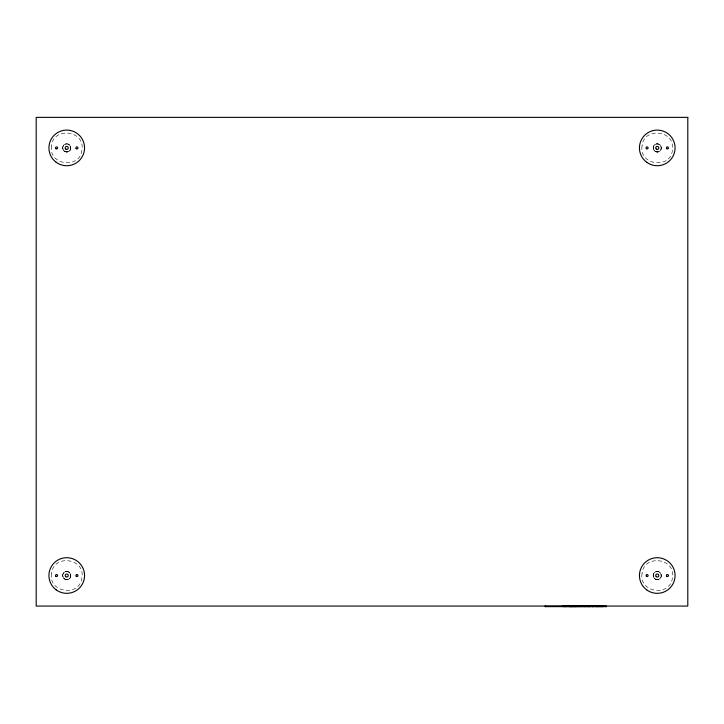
<?xml version="1.0" encoding="UTF-8"?>
<svg xmlns="http://www.w3.org/2000/svg" width="724" height="724" viewBox="0 0 724 724"><rect width="100%" height="100%" fill="white"/><g stroke="black" fill="none" stroke-linecap="round" stroke-linejoin="round"><path stroke-width="0.54" stroke-dasharray="3.62 2.71" d="M67.214 151.959C72.653 151.497 71.151 142.537 65.839 143.94C60.952 144.836 62.318 152.737 67.214 151.959L66.255 151.959M67.214 579.571C72.653 579.11 71.151 570.15 65.839 571.553C60.952 572.449 62.318 580.349 67.214 579.571L66.255 579.571M656.786 151.959C662.605 152.791 662.587 143.017 656.768 143.868C651.6 144.302 652.623 152.782 657.745 151.959M656.786 579.571C662.605 580.404 662.587 570.63 656.768 571.48C651.6 571.915 652.623 580.395 657.745 579.571M51.549 145.967C48.128 165.443 80.346 169.561 81.939 149.859C85.36 130.383 53.142 126.257 51.549 145.967M51.549 573.58C48.128 593.056 80.346 597.173 81.939 577.471C85.36 557.996 53.142 553.869 51.549 573.58M642.061 145.967C638.64 165.443 670.858 169.561 672.451 149.859C675.872 130.383 643.654 126.257 642.061 145.967M642.061 573.58C638.64 593.056 670.858 597.173 672.451 577.471C675.872 557.996 643.654 553.869 642.061 573.58M655.22 579.055A4.072 4.072 0 0 0 661.329 575.526A4.072 4.072 0 0 0 655.22 571.996A4.072 4.072 0 0 0 655.22 579.055M654.433 578.458A4.072 4.072 0 0 0 661.211 576.503A4.072 4.072 0 0 0 656.125 571.616A4.072 4.072 0 0 0 654.433 578.458M655.22 151.443A4.072 4.072 0 0 0 661.329 147.913A4.072 4.072 0 0 0 655.22 144.384A4.072 4.072 0 0 0 655.22 151.443M654.433 150.845A4.072 4.072 0 0 0 661.211 148.891A4.072 4.072 0 0 0 656.125 144.004A4.072 4.072 0 0 0 654.433 150.845M64.707 151.443A4.072 4.072 0 0 0 70.816 147.913A4.072 4.072 0 0 0 64.707 144.384A4.072 4.072 0 0 0 64.707 151.443M63.92 150.845A4.072 4.072 0 0 0 70.699 148.891A4.072 4.072 0 0 0 65.612 144.004A4.072 4.072 0 0 0 63.92 150.845M64.707 579.055A4.072 4.072 0 0 0 70.816 575.526A4.072 4.072 0 0 0 64.707 571.996A4.072 4.072 0 0 0 64.707 579.055M63.92 578.458A4.072 4.072 0 0 0 70.699 576.503A4.072 4.072 0 0 0 65.612 571.616A4.072 4.072 0 0 0 63.92 578.458"/><path stroke-width="1.09" d="M605.789 606.631L605.789 606.069L545.778 606.35M606.35 606.069L606.35 606.631L545.1 606.631L545.1 606.069M605.599 606.069L605.599 606.631M602.594 606.069L602.594 606.631M602.431 606.069L602.431 606.631M602.305 606.069L602.305 606.631M602.06 606.069L601.934 606.631M601.762 606.069L601.762 606.631M600.431 606.069L600.431 606.631M599.689 606.069L599.689 606.631M599.191 606.069L599.191 606.631M598.983 606.069L599.029 606.631M598.513 606.069L598.449 606.631M597.789 606.069L597.789 606.631M597.3 606.069L597.3 606.631M597.047 606.069L597.047 606.631M596.829 606.069L596.829 606.631M596.648 606.069L596.648 606.631L596.567 606.069M596.377 606.069L596.377 606.631M596.051 606.069L596.051 606.631M594.504 606.069L594.504 606.631M593.97 606.069L593.97 606.631M593.3 606.069L593.3 606.631M592.829 606.069L592.829 606.631M592.684 606.069L592.612 606.631M592.386 606.069L592.386 606.631M592.268 606.069L592.268 606.631M591.39 606.069L591.39 606.631M590.522 606.069L590.522 606.631M589.852 606.069L589.852 606.631M589.128 606.069L589.245 606.631M589.046 606.069L589.046 606.631M588.874 606.069L588.874 606.631M588.494 606.069L588.494 606.631M588.304 606.069L588.304 606.631M587.969 606.069L587.969 606.631M587.562 606.069L587.562 606.631M586.494 606.069L586.494 606.631M586.105 606.069L586.105 606.631M585.245 606.069L585.245 606.631M585.137 606.069L585.137 606.631M584.892 606.069L584.892 606.631M584.721 606.069L584.63 606.631M584.168 606.069L584.168 606.631M583.517 606.069L583.517 606.631M582.983 606.069L582.983 606.631M582.413 606.069L582.413 606.631M581.435 606.069L581.435 606.631M581.399 606.069L581.281 606.631M581.164 606.069L581.173 606.631M580.521 606.069L580.53 606.631M580.413 606.069L580.413 606.631M579.49 606.069L579.49 606.631M579.209 606.069L579.209 606.631M579.001 606.069L579.055 606.631M578.467 606.069L578.467 606.631M577.969 606.069L577.969 606.631M577.815 606.069L577.815 606.631M577.761 606.069L577.761 606.631M577.218 606.069L577.299 606.631M576.639 606.069L576.639 606.631M576.458 606.069L576.458 606.631M575.987 606.069L575.987 606.631M575.833 606.069L575.652 606.631M575.399 606.069L575.508 606.631M575.146 606.069L575.146 606.631M574.729 606.069L574.657 606.631M574.485 606.069L574.485 606.631M573.87 606.069L573.87 606.631M573.707 606.069L573.707 606.631M573.508 606.069L573.553 606.631M572.965 606.069L572.965 606.631M572.467 606.069L572.467 606.631M572.259 606.069L572.313 606.631M571.779 606.631L571.779 606.069L571.643 606.631M571.444 606.069L571.372 606.631M571.2 606.069L571.2 606.631M571.064 606.069L571.064 606.631M570.965 606.069L570.965 606.631M570.847 606.069L570.847 606.631M570.204 606.069L570.204 606.631M570.032 606.069L570.032 606.631M569.897 606.069L569.897 606.631M569.589 606.069L569.589 606.631M569.489 606.069L569.345 606.631M568.458 606.069L568.458 606.631M568.069 606.069L568.069 606.631M567.39 606.069L567.39 606.631M566.856 606.069L566.856 606.631M566.521 606.069L566.521 606.631M565.851 606.069L565.851 606.631M565.245 606.069L565.127 606.631M565.046 606.069L565.046 606.631M564.874 606.069L564.874 606.631M564.494 606.069L564.494 606.631M564.304 606.069L564.304 606.631M563.969 606.069L563.969 606.631M563.562 606.069L563.562 606.631M562.494 606.069L562.494 606.631M545.851 606.069L545.851 606.631M545.661 606.069L545.661 606.631M687.8 117.369L36.2 117.369L36.2 606.069L687.8 606.069L687.8 117.369M600.277 606.631L600.277 606.069L600.232 606.631M574.331 606.631L574.376 606.069L574.304 606.631M646.378 576.268A1.023 1.023 0 0 0 648.071 575.752A1.023 1.023 0 0 0 646.776 574.548A1.023 1.023 0 0 0 646.378 576.268M666.741 576.268A1.023 1.023 0 0 0 668.433 575.752A1.023 1.023 0 0 0 667.139 574.548A1.023 1.023 0 0 0 666.741 576.268M656.252 576.675A1.529 1.529 0 0 0 658.759 575.824A1.529 1.529 0 0 0 656.768 574.078A1.529 1.529 0 0 0 656.252 576.675M646.677 589.861A17.819 17.819 0 0 0 674.958 577.517A17.819 17.819 0 0 0 650.134 559.19A17.819 17.819 0 0 0 646.677 589.861M646.378 148.655A1.023 1.023 0 0 0 648.071 148.139A1.023 1.023 0 0 0 646.776 146.936A1.023 1.023 0 0 0 646.378 148.655M666.741 148.655A1.023 1.023 0 0 0 668.433 148.139A1.023 1.023 0 0 0 667.139 146.936A1.023 1.023 0 0 0 666.741 148.655M656.252 149.063A1.529 1.529 0 0 0 658.759 148.212A1.529 1.529 0 0 0 656.768 146.465A1.529 1.529 0 0 0 656.252 149.063M646.677 162.248A17.819 17.819 0 0 0 674.958 149.904A17.819 17.819 0 0 0 650.134 131.578A17.819 17.819 0 0 0 646.677 162.248M55.875 148.655A1.014 1.014 0 0 0 57.558 148.139A1.014 1.014 0 0 0 56.264 146.936A1.014 1.014 0 0 0 55.875 148.655M76.237 148.655A1.014 1.014 0 0 0 77.921 148.139A1.014 1.014 0 0 0 76.626 146.936A1.014 1.014 0 0 0 76.237 148.655M65.739 149.063A1.529 1.529 0 0 0 68.237 148.212A1.529 1.529 0 0 0 66.255 146.465A1.529 1.529 0 0 0 65.739 149.063M56.164 162.248A17.819 17.819 0 0 0 84.446 149.904A17.819 17.819 0 0 0 59.621 131.578A17.819 17.819 0 0 0 56.164 162.248M55.875 576.268A1.014 1.014 0 0 0 57.558 575.752A1.014 1.014 0 0 0 56.264 574.548A1.014 1.014 0 0 0 55.875 576.268M76.237 576.268A1.014 1.014 0 0 0 77.921 575.752A1.014 1.014 0 0 0 76.626 574.548A1.014 1.014 0 0 0 76.237 576.268M65.739 576.675A1.529 1.529 0 0 0 68.237 575.824A1.529 1.529 0 0 0 66.255 574.078A1.529 1.529 0 0 0 65.739 576.675M56.164 589.861A17.819 17.819 0 0 0 84.446 577.517A17.819 17.819 0 0 0 59.621 559.19A17.819 17.819 0 0 0 56.164 589.861"/></g></svg>
